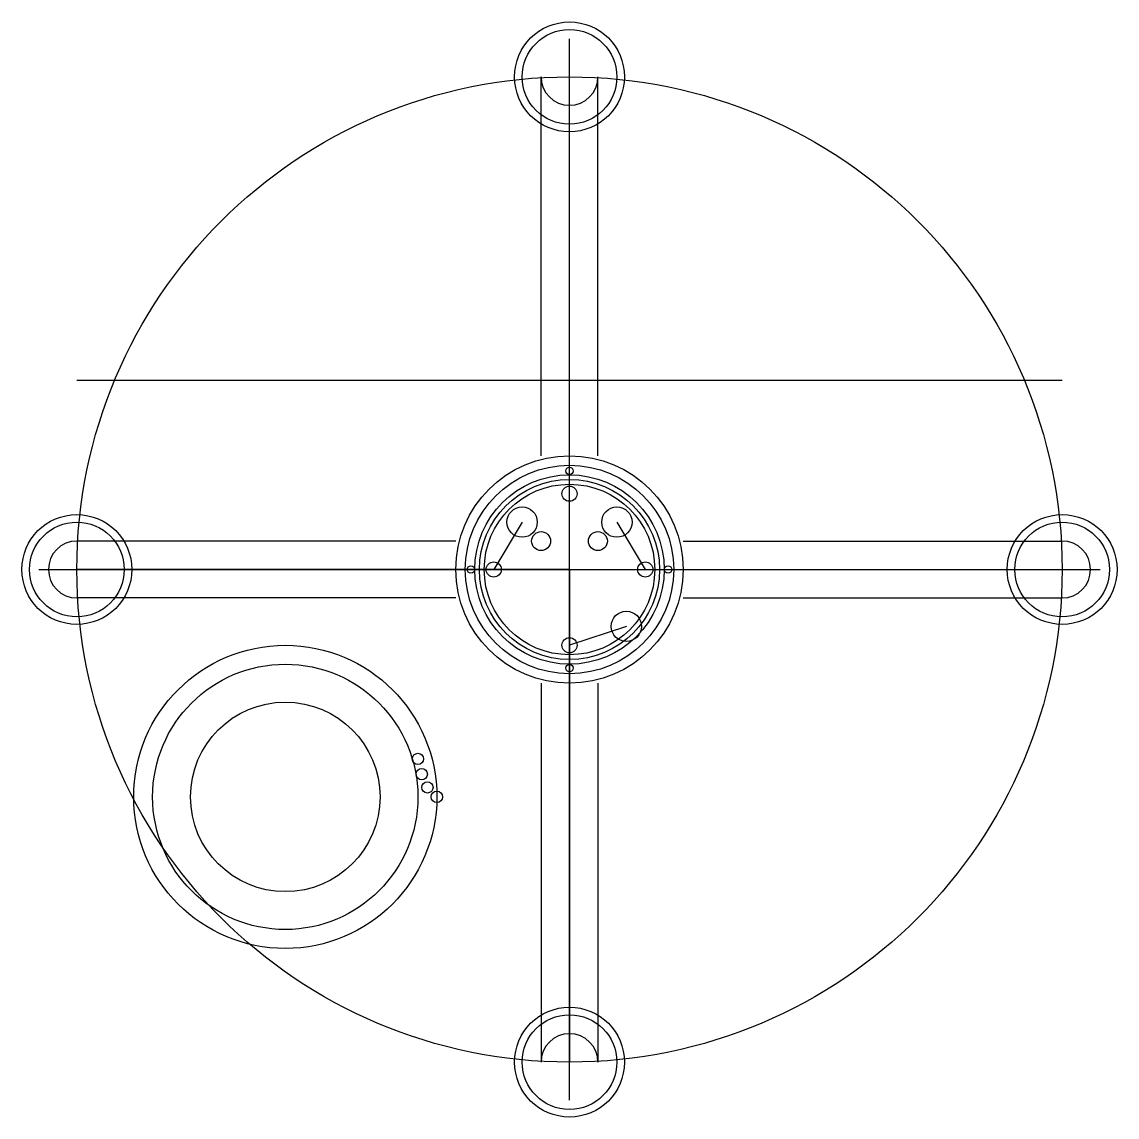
# Model space of a CAD drawing. Header units: millimetres. Extents: x -289 to 289, y -289 to 289.
import ezdxf

# ---------------------------------------------------------------- set-up
doc = ezdxf.new("R2010")
doc.units = ezdxf.units.MM

msp = doc.modelspace()

# ---------------------------------------------------------------- linework, layer by layer
at = {"layer": 'ARM_STRUCTURE'}
for p, q in [((-15, 60), (-15, 260)), ((0, 60), (0, 260)), ((15, 60), (15, 260)), ((-60, 15), (-260, 15)), ((60, 15), (260, 15)), ((-60, 0), (-260, 0)), ((60, 0), (260, 0)), ((-60, -15), (-260, -15)), ((60, -15), (260, -15)), ((-15, -60), (-15, -260)), ((0, -60), (0, -260)), ((15, -60), (15, -260))]:
    msp.add_line(p, q, dxfattribs=at)
for centre, start, end in [((0, 260), 180, 360), ((-260, 0), 90, 270), ((260, 0), 270, 450), ((0, -260), 0, 180)]:
    msp.add_arc(centre, 15, start, end, dxfattribs=at)
at = {"layer": 'DETAIL_VIEW'}
for centre, radius in [((-150, -120), 80), ((-150, -120), 70), ((-150, -120), 50), ((-80, -100), 3), ((-78, -108), 3), ((-75, -115), 3), ((-70, -120), 3)]:
    msp.add_circle(centre, radius, dxfattribs=at)
at = {"layer": 'DIMENSIONS'}
for p, q in [((0, -280), (0, 280)), ((-280, 0), (280, 0))]:
    msp.add_line(p, q, dxfattribs=at)
at = {"layer": 'ELECTRONICS'}
for centre in [(-15, 15), (15, 15)]:
    msp.add_circle(centre, 5, dxfattribs=at)
at = {"layer": 'FRAME_CENTERLINE'}
msp.add_circle((0, 0), 260, dxfattribs=at)
at = {"layer": 'FRAME_STRUCTURE'}
for radius in [60, 50, 45]:
    msp.add_circle((0, 0), radius, dxfattribs=at)
at = {"layer": 'GEAR_TEETH'}
for centre in [(0, 52), (-52, 0), (52, 0), (0, -52)]:
    msp.add_circle(centre, 2, dxfattribs=at)
at = {"layer": 'GIMBAL_PIVOTS'}
for centre in [(0, 40), (-40, 0), (40, 0), (0, -40)]:
    msp.add_circle(centre, 4, dxfattribs=at)
at = {"layer": 'IMPELLER_MAIN'}
for radius in [55, 47.5, 45]:
    msp.add_circle((0, 0), radius, dxfattribs=at)
at = {"layer": 'PERIPHERAL_MOTORS'}
for centre, radius in [((0, 260), 29), ((0, 260), 25), ((-260, 0), 29), ((260, 0), 29), ((-260, 0), 25), ((260, 0), 25), ((0, -260), 29), ((0, -260), 25)]:
    msp.add_circle(centre, radius, dxfattribs=at)
at = {"layer": 'SECTION_CUT'}
msp.add_line((-260, 100), (260, 100), dxfattribs=at)
at = {"layer": 'SERVO_LINKAGE'}
for p, q in [((-25, 25), (-40, 0)), ((25, 25), (40, 0)), ((30, -30), (0, -40))]:
    msp.add_line(p, q, dxfattribs=at)
at = {"layer": 'SERVO_MOUNTS'}
for centre in [(-25, 25), (25, 25), (30, -30)]:
    msp.add_circle(centre, 8, dxfattribs=at)
at = {"layer": 'WIRING'}
for q in [(0, 260), (-260, 0), (0, -260), (260, 0)]:
    msp.add_line((0, 0), q, dxfattribs=at)

doc.saveas('drawing.dxf')
